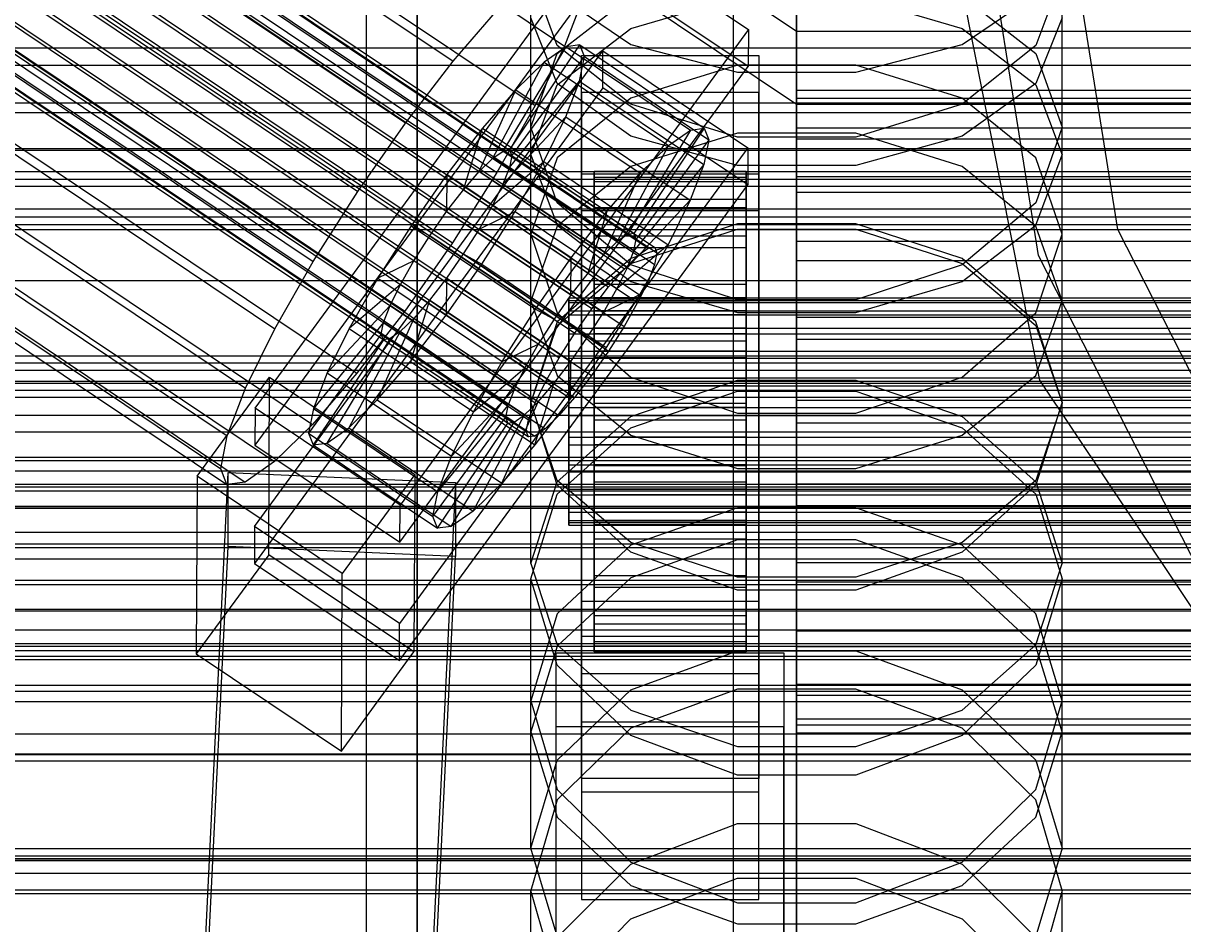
# Model space of a CAD drawing. Header units: millimetres. Extents: x -191664 to 191490, y -197311 to 10263.
# Drawn here: x -191.1 to -99.5, y -30038.8 to -29967.7 of the extents above; entities that cross this region are included whole.
import ezdxf

# ---------------------------------------------------------------- set-up
doc = ezdxf.new("R2010")
doc.units = ezdxf.units.MM
for name, color, linetype, lineweight in [('COTAS_USUARIO', 1, 'Continuous', 0), ('frontal_briquetadora', 7, 'Continuous', 0), ('frontal_C01', 7, 'Continuous', 0), ('frontal_C02', 7, 'Continuous', 0), ('frontal_C03', 7, 'Continuous', 0), ('frontal_mezcladora', 7, 'Continuous', 0), ('frontal_secador', 7, 'Continuous', 0)]:
    doc.layers.add(name, color=color, linetype=linetype, lineweight=lineweight)
doc.dimstyles.new('PLANTA_100', dxfattribs={"dimtxt": 250, "dimasz": 150, "dimexe": 150, "dimexo": 80, "dimgap": 100, "dimtad": 1, "dimtih": 1, "dimtoh": 1, "dimdec": 1, "dimdsep": 46, "dimcen": 0.09, "dimclrd": 1, "dimclre": 1, "dimclrt": 1, "dimadec": 0, "dimazin": 0, "dimtfac": 1, "dimtdec": 4, "dimtofl": 0, "dimtmove": 0, "dimatfit": 3, "dimfxl": 1, "dimtolj": 1, "dimtzin": 0, "dimarcsym": 0})

# ---------------------------------------------------------------- blocks, each defined once
blk = doc.blocks.new('*D106')
at = {"layer": 'COTAS_USUARIO', "color": 1, "lineweight": -2, "transparency": 16777216}
for p, q in [((-1180, -29182.75), (-1180, -29032.75)), ((-60, -29332.75), (-1330, -29332.75)), ((-60, -29700), (-1330, -29700)), ((-1180, -29850), (-1180, -30000))]:
    blk.add_line(p, q, dxfattribs=at)
at = {"layer": 'COTAS_USUARIO', "color": 1, "transparency": 16777216}
for points in [[(-1205, -29182.75), (-1155, -29182.75), (-1180, -29332.75)], [(-1205, -29850), (-1155, -29850), (-1180, -29700)]]:
    blk.add_solid(points, dxfattribs=at)
at = {"layer": 'Defpoints', "color": 0, "transparency": 16777216}
for p in [(-1180, -29332.75), (20, -29332.75), (20, -29700)]:
    blk.add_point(p, dxfattribs=at)
blk = doc.blocks.new('*D109')
at = {"layer": 'COTAS_USUARIO', "color": 1, "lineweight": -2, "transparency": 16777216}
for p, q in [((-80, -28700), (-1350, -28700)), ((-1200, -31850), (-1200, -28850)), ((-80, -32000), (-1350, -32000))]:
    blk.add_line(p, q, dxfattribs=at)
at = {"layer": 'COTAS_USUARIO', "color": 1, "transparency": 16777216}
for points in [[(-1225, -28850), (-1175, -28850), (-1200, -28700)], [(-1225, -31850), (-1175, -31850), (-1200, -32000)]]:
    blk.add_solid(points, dxfattribs=at)
at = {"layer": 'Defpoints', "color": 0, "transparency": 16777216}
for p in [(-1200, -28700), (0, -28700), (0, -32000)]:
    blk.add_point(p, dxfattribs=at)
blk = doc.blocks.new('*D111')
at = {"layer": 'COTAS_USUARIO', "color": 1, "lineweight": -2, "transparency": 16777216}
for p, q in [((-80, -27700), (-1350, -27700)), ((-1200, -31850), (-1200, -27850)), ((-80, -32000), (-1350, -32000))]:
    blk.add_line(p, q, dxfattribs=at)
at = {"layer": 'COTAS_USUARIO', "color": 1, "transparency": 16777216}
for points in [[(-1225, -27850), (-1175, -27850), (-1200, -27700)], [(-1225, -31850), (-1175, -31850), (-1200, -32000)]]:
    blk.add_solid(points, dxfattribs=at)
at = {"layer": 'Defpoints', "color": 0, "transparency": 16777216}
for p in [(-1200, -27700), (0, -27700), (0, -32000)]:
    blk.add_point(p, dxfattribs=at)
blk = doc.blocks.new('*D121')
at = {"layer": 'COTAS_USUARIO', "color": 1, "lineweight": -2, "transparency": 16777216}
for p, q in [((-80, -29000), (-1350, -29000)), ((-1200, -31850), (-1200, -29150)), ((-80, -32000), (-1350, -32000))]:
    blk.add_line(p, q, dxfattribs=at)
at = {"layer": 'COTAS_USUARIO', "color": 1, "transparency": 16777216}
for points in [[(-1225, -29150), (-1175, -29150), (-1200, -29000)], [(-1225, -31850), (-1175, -31850), (-1200, -32000)]]:
    blk.add_solid(points, dxfattribs=at)
at = {"layer": 'Defpoints', "color": 0, "transparency": 16777216}
for p in [(-1200, -29000), (0, -29000), (0, -32000)]:
    blk.add_point(p, dxfattribs=at)

msp = doc.modelspace()

# ---------------------------------------------------------------- linework, layer by layer
at = {"layer": 'frontal_briquetadora', "color": 8, "true_color": 0x6f7d84}
for p, q in [((-164, -30100), (-164, -29920)), ((-160, -30100), (-160, -29920))]:
    msp.add_line(p, q, dxfattribs=at)
at = {"layer": 'frontal_briquetadora', "color": 9, "true_color": 0xb9c3c2}
for p, q in [((-148.92, -29969.438), (-151, -29963.807)), ((-151, -29978.088), (-151, -29963.807)), ((-109, -29963.807), (-111.08, -29969.438)), ((-109, -29978.088), (-109, -29963.807)), ((-160, -29964.438), (-160, -29976.973)), ((-160, -29977.377), (-160, -29964.818)), ((-160, -29977.782), (-160, -29965.199)), ((-148.92, -29965.4), (-143.093, -29969.359)), ((-148.92, -29970.084), (-143.094, -29965.539)), ((-143.093, -29968.093), (-134.673, -29965.624)), ((-125.327, -29965.624), (-116.907, -29968.093)), ((-116.907, -29969.359), (-111.08, -29965.4)), ((-116.906, -29965.539), (-111.08, -29970.084)), ((-148.92, -29972.452), (-151, -29967.266)), ((-109, -29967.266), (-111.08, -29972.452)), ((-148.92, -29972.541), (-143.093, -29968.093)), ((-116.907, -29968.093), (-111.08, -29972.541)), ((-143.094, -29974.075), (-148.92, -29969.438)), ((-143.093, -29969.359), (-134.673, -29971.557)), ((-125.327, -29971.557), (-116.907, -29969.359)), ((-111.08, -29969.438), (-116.906, -29974.075)), ((-151, -29975.899), (-148.92, -29970.084)), ((-111.08, -29970.084), (-109, -29975.899)), ((-134.674, -29971.009), (-143.094, -29973.591)), ((-125.326, -29971.009), (-134.674, -29971.009)), ((-134.673, -29971.557), (-125.327, -29971.557)), ((-116.906, -29973.591), (-125.326, -29971.009)), ((-151, -29978.088), (-148.92, -29972.541)), ((-143.093, -29976.61), (-148.92, -29972.452)), ((-111.08, -29972.452), (-116.907, -29976.61)), ((-111.08, -29972.541), (-109, -29978.088)), ((-143.094, -29973.591), (-148.92, -29978.321)), ((-134.674, -29976.695), (-143.094, -29974.075)), ((-116.906, -29974.075), (-125.326, -29976.695)), ((-111.08, -29978.321), (-116.906, -29973.591)), ((-148.92, -29981.875), (-151, -29975.899)), ((-151, -29989.624), (-151, -29975.899)), ((-109, -29975.899), (-111.08, -29981.875)), ((-109, -29989.624), (-109, -29975.899)), ((-160, -29976.973), (-160, -29990.272)), ((-134.673, -29976.379), (-143.093, -29979.002)), ((-134.673, -29978.918), (-143.093, -29976.61)), ((-125.326, -29976.695), (-134.674, -29976.695)), ((-125.327, -29976.379), (-134.673, -29976.379)), ((-116.907, -29979.002), (-125.327, -29976.379)), ((-116.907, -29976.61), (-125.327, -29978.918)), ((-160, -29990.7), (-160, -29977.377)), ((-160, -29991.128), (-160, -29977.782)), ((-151, -29978.088), (-148.92, -29983.634)), ((-148.92, -29978.321), (-151, -29984.362)), ((-125.327, -29978.918), (-134.673, -29978.918)), ((-111.08, -29983.634), (-109, -29978.088)), ((-109, -29984.362), (-111.08, -29978.321)), ((-143.093, -29979.002), (-148.92, -29983.729)), ((-111.08, -29983.729), (-116.907, -29979.002)), ((-143.094, -29986.783), (-148.92, -29981.875)), ((-111.08, -29981.875), (-116.906, -29986.783)), ((-134.674, -29983.539), (-143.094, -29986.271)), ((-125.326, -29983.539), (-134.674, -29983.539)), ((-116.906, -29986.271), (-125.326, -29983.539)), ((-148.92, -29983.729), (-151, -29989.624)), ((-151, -29997.699), (-151, -29984.362)), ((-151, -29984.362), (-148.92, -29990.56)), ((-148.92, -29983.634), (-143.093, -29988.082)), ((-143.093, -29986.673), (-134.673, -29983.95)), ((-134.673, -29983.95), (-125.327, -29983.95)), ((-125.327, -29983.95), (-116.907, -29986.673)), ((-116.907, -29988.082), (-111.08, -29983.634)), ((-109, -29989.624), (-111.08, -29983.729)), ((-111.08, -29990.56), (-109, -29984.362)), ((-109, -29997.699), (-109, -29984.362)), ((-143.094, -29986.271), (-148.92, -29991.269)), ((-111.08, -29991.269), (-116.906, -29986.271)), ((-148.92, -29991.58), (-143.093, -29986.673)), ((-134.674, -29989.552), (-143.094, -29986.783)), ((-116.906, -29986.783), (-125.326, -29989.552)), ((-116.907, -29986.673), (-111.08, -29991.58)), ((-143.093, -29988.082), (-134.673, -29990.551)), ((-125.327, -29990.551), (-116.907, -29988.082)), ((-151, -29989.624), (-148.92, -29995.519)), ((-125.326, -29989.552), (-134.674, -29989.552)), ((-111.08, -29995.519), (-109, -29989.624)), ((-160, -29990.272), (-160, -30004.303)), ((-160, -30004.753), (-160, -29990.7)), ((-148.92, -29990.56), (-143.094, -29995.642)), ((-134.673, -29990.551), (-125.327, -29990.551)), ((-116.906, -29995.642), (-111.08, -29990.56)), ((-160, -30005.203), (-160, -29991.128)), ((-148.92, -29991.269), (-151, -29997.637)), ((-151, -29997.699), (-148.92, -29991.58)), ((-109, -29997.637), (-111.08, -29991.269)), ((-111.08, -29991.58), (-109, -29997.699)), ((-148.92, -29995.519), (-143.093, -30000.246)), ((-143.094, -29995.642), (-134.674, -29998.507)), ((-143.093, -29998.756), (-134.673, -29995.888)), ((-134.673, -29995.888), (-125.327, -29995.888)), ((-125.327, -29995.888), (-116.907, -29998.756)), ((-125.326, -29998.507), (-116.906, -29995.642)), ((-116.907, -30000.246), (-111.08, -29995.519)), ((-143.094, -29999.647), (-134.674, -29996.77)), ((-134.674, -29996.77), (-125.326, -29996.77)), ((-125.326, -29996.77), (-116.906, -29999.647)), ((-148.92, -30004.156), (-151, -29997.637)), ((-151, -30010.365), (-151, -29997.637)), ((-148.92, -30003.818), (-151, -29997.699)), ((-109, -29997.637), (-111.08, -30004.156)), ((-109, -29997.699), (-111.08, -30003.818)), ((-109, -30010.365), (-109, -29997.637)), ((-148.92, -30003.922), (-143.093, -29998.756)), ((-134.674, -29998.507), (-125.326, -29998.507)), ((-116.907, -29998.756), (-111.08, -30003.922)), ((-148.92, -30004.9), (-143.094, -29999.647)), ((-116.906, -29999.647), (-111.08, -30004.9)), ((-143.093, -30000.246), (-134.673, -30002.87)), ((-125.327, -30002.87), (-116.907, -30000.246)), ((-134.673, -30002.87), (-125.327, -30002.87)), ((-160, -30004.303), (-160, -30019.028)), ((-151, -30010.365), (-148.92, -30003.922)), ((-143.093, -30008.725), (-148.92, -30003.818)), ((-143.094, -30009.49), (-148.92, -30004.156)), ((-111.08, -30003.818), (-116.907, -30008.725)), ((-111.08, -30004.156), (-116.906, -30009.49)), ((-111.08, -30003.922), (-109, -30010.365)), ((-160, -30019.499), (-160, -30004.753)), ((-160, -30019.971), (-160, -30005.203)), ((-151, -30011.581), (-148.92, -30004.9)), ((-111.08, -30004.9), (-109, -30011.581)), ((-134.674, -30005.966), (-143.094, -30008.934)), ((-125.326, -30005.966), (-134.674, -30005.966)), ((-116.906, -30008.934), (-125.326, -30005.966)), ((-143.094, -30008.934), (-148.92, -30014.352)), ((-134.673, -30008.499), (-143.093, -30011.504)), ((-134.673, -30011.448), (-143.093, -30008.725)), ((-125.327, -30008.499), (-134.673, -30008.499)), ((-116.907, -30011.504), (-125.327, -30008.499)), ((-116.907, -30008.725), (-125.327, -30011.448)), ((-111.08, -30014.351), (-116.906, -30008.934)), ((-160, -30011.808), (-160, -30009.232)), ((-160, -30009.232), (-160, -30013.498)), ((-134.674, -30012.492), (-143.094, -30009.49)), ((-116.906, -30009.49), (-125.326, -30012.492)), ((-151, -30010.365), (-148.92, -30016.808)), ((-111.08, -30016.808), (-109, -30010.365)), ((-160, -30020.835), (-160, -30011.808)), ((-148.92, -30018.404), (-151, -30011.581)), ((-151, -30023.669), (-151, -30011.581)), ((-143.093, -30011.504), (-148.92, -30016.918)), ((-125.327, -30011.448), (-134.673, -30011.448)), ((-111.08, -30016.918), (-116.907, -30011.504)), ((-109, -30011.581), (-111.08, -30018.404)), ((-109, -30023.669), (-109, -30011.581)), ((-125.326, -30012.492), (-134.674, -30012.492)), ((-160, -30013.498), (-160, -30023.957)), ((-148.92, -30014.352), (-151, -30021.231)), ((-109, -30021.231), (-111.08, -30014.351)), ((-160, -30018.435), (-160, -30015.009)), ((-148.92, -30016.918), (-151, -30023.669)), ((-148.92, -30016.808), (-143.093, -30021.975)), ((-143.093, -30020.357), (-134.673, -30017.265)), ((-134.673, -30017.265), (-125.327, -30017.265)), ((-125.327, -30017.265), (-116.907, -30020.357)), ((-116.907, -30021.975), (-111.08, -30016.808)), ((-109, -30023.669), (-111.08, -30016.918)), ((-160, -30028.189), (-160, -30018.435)), ((-160, -30019.028), (-160, -30034.411)), ((-143.094, -30023.977), (-148.92, -30018.404)), ((-111.08, -30018.404), (-116.906, -30023.977)), ((-160, -30034.901), (-160, -30019.499)), ((-160, -30035.393), (-160, -30019.971)), ((-160, -30034.938), (-160, -30020.835)), ((-148.92, -30025.929), (-143.093, -30020.357)), ((-134.674, -30020.296), (-143.094, -30023.397)), ((-125.326, -30020.296), (-134.674, -30020.296)), ((-116.906, -30023.397), (-125.326, -30020.296)), ((-116.907, -30020.357), (-111.08, -30025.929)), ((-160, -30023.989), (-160, -30021.413)), ((-160, -30021.413), (-160, -30025.679)), ((-151, -30032.877), (-151, -30021.231)), ((-151, -30021.231), (-148.92, -30028.248)), ((-143.093, -30021.975), (-134.673, -30024.842)), ((-125.327, -30024.842), (-116.907, -30021.975)), ((-111.08, -30028.248), (-109, -30021.231)), ((-109, -30032.877), (-109, -30021.231)), ((-151, -30023.669), (-148.92, -30030.42)), ((-143.094, -30023.397), (-148.92, -30029.048)), ((-111.08, -30029.048), (-116.906, -30023.397)), ((-111.08, -30030.42), (-109, -30023.669)), ((-160, -30023.957), (-160, -30039.018)), ((-160, -30033.016), (-160, -30023.989)), ((-134.674, -30027.11), (-143.094, -30023.977)), ((-116.906, -30023.977), (-125.326, -30027.11)), ((-160, -30025.679), (-160, -30036.139)), ((-134.673, -30024.842), (-125.327, -30024.842)), ((-151, -30032.877), (-148.92, -30025.929)), ((-111.08, -30025.929), (-109, -30032.877)), ((-125.326, -30027.11), (-134.674, -30027.11)), ((-160, -30042.788), (-160, -30028.189)), ((-148.92, -30028.248), (-143.094, -30033.973)), ((-116.906, -30033.973), (-111.08, -30028.248)), ((-148.92, -30029.048), (-151, -30036.213)), ((-109, -30036.213), (-111.08, -30029.048)), ((-148.92, -30030.42), (-143.093, -30035.834)), ((-143.093, -30034.145), (-134.673, -30030.928)), ((-134.673, -30030.928), (-125.327, -30030.928)), ((-125.327, -30030.928), (-116.907, -30034.145)), ((-116.907, -30035.834), (-111.08, -30030.42)), ((-160, -30047.119), (-160, -30033.016)), ((-148.92, -30039.824), (-151, -30032.877)), ((-109, -30032.877), (-111.08, -30039.824)), ((-143.094, -30033.973), (-134.674, -30037.189)), ((-125.326, -30037.189), (-116.906, -30033.973)), ((-160, -30034.411), (-160, -30050.411)), ((-148.92, -30039.942), (-143.093, -30034.145)), ((-116.907, -30034.145), (-111.08, -30039.942)), ((-160, -30050.92), (-160, -30034.901)), ((-160, -30051.97), (-160, -30034.938)), ((-160, -30051.43), (-160, -30035.393)), ((-143.094, -30038.466), (-134.674, -30035.24)), ((-134.674, -30035.24), (-125.326, -30035.24)), ((-125.326, -30035.24), (-116.906, -30038.466)), ((-160, -30036.139), (-160, -30051.199)), ((-148.92, -30043.507), (-151, -30036.213)), ((-151, -30047.171), (-151, -30036.213)), ((-143.093, -30035.834), (-134.673, -30038.839)), ((-125.327, -30038.839), (-116.907, -30035.834)), ((-109, -30036.213), (-111.08, -30043.507)), ((-109, -30047.171), (-109, -30036.213)), ((-134.674, -30037.189), (-125.326, -30037.189)), ((-148.92, -30044.338), (-143.094, -30038.466)), ((-116.906, -30038.466), (-111.08, -30044.338)), ((-134.673, -30038.839), (-125.327, -30038.839))]:
    msp.add_line(p, q, dxfattribs=at)
at = {"layer": 'frontal_C01', "color": 139, "true_color": 0x345e4e}
for p, q in [((-130, -30116.064), (-130, -29803.877)), ((-130, -29809.565), (-130, -30121.752))]:
    msp.add_line(p, q, dxfattribs=at)
at = {"layer": 'frontal_C01', "color": 139, "true_color": 0x354b57}
for p, q in [((430, -30020.498), (-430, -30020.498)), ((430, -30025.498), (-430, -30025.498))]:
    msp.add_line(p, q, dxfattribs=at)
at = {"layer": 'frontal_C02', "color": 139, "true_color": 0x345e4e}
for p, q in [((-130, -29968.332), (-130, -29683.511)), ((-130, -29689.252), (-130, -29974.073)), ((-130, -29968.332), (-228.298, -29902.474)), ((-228.298, -29908.215), (-130, -29974.073)), ((-130, -30253.153), (-130, -29968.332)), ((0, -29968.332), (-130, -29968.332)), ((-130, -29974.073), (-130, -30258.894)), ((-130, -29974.073), (0, -29974.073))]:
    msp.add_line(p, q, dxfattribs=at)
at = {"layer": 'frontal_C02', "color": 9, "true_color": 0xbac6cb}
for p, q in [((-355.53, -29842.223), (-141.731, -29985.465)), ((-355.017, -29842.153), (-141.218, -29985.395)), ((-356.348, -29842.799), (-142.549, -29986.04)), ((-354.844, -29842.594), (-141.045, -29985.835)), ((-357.415, -29843.84), (-143.617, -29987.082)), ((-355.022, -29843.515), (-141.224, -29986.756)), ((-355.541, -29844.854), (-141.742, -29988.095)), ((-358.659, -29845.278), (-144.861, -29988.519)), ((-356.363, -29846.518), (-142.565, -29989.76)), ((-146.196, -29990.254), (-359.995, -29847.012)), ((-357.434, -29848.396), (-143.635, -29991.638)), ((-361.332, -29848.926), (-147.533, -29992.168)), ((-358.68, -29850.359), (-144.881, -29993.6)), ((-362.578, -29850.889), (-148.779, -29994.13)), ((-360.017, -29852.273), (-146.218, -29995.514)), ((-363.648, -29852.767), (-149.85, -29996.008)), ((-361.352, -29854.008), (-147.554, -29997.249)), ((-364.471, -29854.432), (-150.672, -29997.673)), ((-364.989, -29855.77), (-151.191, -29999.012)), ((-362.596, -29855.445), (-148.798, -29998.686)), ((-365.168, -29856.691), (-151.369, -29999.933)), ((-364.482, -29857.062), (-150.683, -30000.304)), ((-363.664, -29856.487), (-149.865, -29999.728)), ((-364.995, -29857.132), (-151.196, -30000.373)), ((-143.617, -29987.082), (-142.549, -29986.04)), ((-142.549, -29986.04), (-141.731, -29985.465)), ((-141.731, -29985.465), (-141.218, -29985.395)), ((-141.045, -29985.835), (-141.224, -29986.756)), ((-141.218, -29985.395), (-141.045, -29985.835)), ((-144.861, -29988.519), (-143.617, -29987.082)), ((-141.224, -29986.756), (-141.742, -29988.095)), ((-141.742, -29988.095), (-142.565, -29989.76)), ((-146.196, -29990.254), (-144.861, -29988.519)), ((-148, -29989.757), (-148, -29989.37)), ((-148, -29989.37), (-148, -29989.595)), ((-148, -29989.37), (148, -29989.37)), ((-148, -29989.595), (-148, -29990.418)), ((-148, -29989.595), (148, -29989.595)), ((-148, -29990.731), (-148, -29989.757)), ((-148, -29989.757), (148, -29989.757)), ((-142.565, -29989.76), (-143.635, -29991.638)), ((-148, -29990.418), (-148, -29991.783)), ((-148, -29990.418), (148, -29990.418)), ((-148, -29992.226), (-148, -29990.731)), ((-148, -29990.731), (148, -29990.731)), ((-147.533, -29992.168), (-146.196, -29990.254)), ((-148, -29991.783), (-148, -29993.596)), ((-148, -29991.783), (148, -29991.783)), ((-143.635, -29991.638), (-144.881, -29993.6)), ((-148.779, -29994.13), (-147.533, -29992.168)), ((-148, -29994.138), (-148, -29992.226)), ((-148, -29992.226), (148, -29992.226)), ((-148, -29993.596), (-148, -29995.734)), ((-148, -29993.596), (148, -29993.596)), ((-144.881, -29993.6), (-146.218, -29995.514)), ((-149.85, -29996.008), (-148.779, -29994.13)), ((-148, -29996.339), (-148, -29994.138)), ((-148, -29994.138), (148, -29994.138)), ((-150.672, -29997.673), (-149.85, -29996.008)), ((-148, -29995.734), (-148, -29998.051)), ((148, -29995.734), (-148, -29995.734)), ((-148, -29998.677), (-148, -29996.339)), ((-148, -29996.339), (148, -29996.339)), ((-146.218, -29995.514), (-147.554, -29997.249)), ((-147.554, -29997.249), (-148.798, -29998.686)), ((-151.191, -29999.012), (-150.672, -29997.673)), ((-148, -29998.051), (-148, -30000.39)), ((-148, -29998.051), (148, -29998.051)), ((-151.369, -29999.933), (-151.191, -29999.012)), ((-148.798, -29998.686), (-149.865, -29999.728)), ((-148, -30000.995), (-148, -29998.677)), ((-148, -29998.677), (148, -29998.677)), ((-151.196, -30000.373), (-151.369, -29999.933)), ((-149.865, -29999.728), (-150.683, -30000.304)), ((-150.683, -30000.304), (-151.196, -30000.373)), ((-148, -30000.39), (-148, -30002.59)), ((-148, -30000.39), (148, -30000.39)), ((-148, -30003.133), (-148, -30000.995)), ((-148, -30000.995), (148, -30000.995)), ((-148, -30002.59), (-148, -30004.503)), ((-148, -30002.59), (148, -30002.59)), ((-148, -30004.946), (-148, -30003.133)), ((-148, -30003.133), (148, -30003.133)), ((-148, -30004.503), (-148, -30005.997)), ((-148, -30004.503), (148, -30004.503)), ((-148, -30006.31), (-148, -30004.946)), ((-148, -30004.946), (148, -30004.946)), ((-148, -30005.997), (-148, -30006.971)), ((-148, -30005.997), (148, -30005.997)), ((-148, -30007.133), (-148, -30006.31)), ((-148, -30006.31), (148, -30006.31)), ((-148, -30006.971), (-148, -30007.359)), ((-148, -30006.971), (148, -30006.971)), ((-148, -30007.359), (-148, -30007.133)), ((-148, -30007.133), (148, -30007.133)), ((-148, -30007.359), (148, -30007.359))]:
    msp.add_line(p, q, dxfattribs=at)
at = {"layer": 'frontal_C02', "color": 252, "true_color": 0x83939a}
for p, q in [((-332.659, -29846.005), (-148.35, -29969.489)), ((-341.461, -29847.202), (-157.152, -29970.686)), ((-334.981, -29850.704), (-150.672, -29974.188)), ((-160.922, -29975.582), (-345.231, -29852.098)), ((-338.003, -29856.004), (-153.694, -29979.488)), ((-349.002, -29857.499), (-164.693, -29980.983)), ((-341.52, -29861.543), (-157.211, -29985.027)), ((-352.519, -29863.039), (-168.21, -29986.523)), ((-345.291, -29866.945), (-160.982, -29990.429)), ((-355.541, -29868.339), (-171.232, -29991.823)), ((-349.061, -29871.841), (-164.752, -29995.325)), ((-357.863, -29873.037), (-173.554, -29996.521)), ((-352.572, -29875.897), (-168.263, -29999.381)), ((-359.326, -29876.815), (-175.016, -30000.299)), ((-355.584, -29878.837), (-171.275, -30002.321)), ((-359.83, -29879.414), (-175.521, -30002.898)), ((-359.341, -29880.658), (-175.032, -30004.142)), ((-357.893, -29880.461), (-173.584, -30003.945)), ((-146.887, -29965.712), (-148.35, -29969.489)), ((-157.152, -29970.686), (-153.641, -29966.63)), ((-148.35, -29969.489), (-150.672, -29974.188)), ((-160.922, -29975.582), (-157.152, -29970.686)), ((-130, -29974.073), (-130, -29972.98)), ((-130, -29972.98), (-130, -29973.616)), ((-130, -29972.98), (130, -29972.98)), ((-150.672, -29974.188), (-153.694, -29979.488)), ((-130, -29973.616), (-130, -29975.939)), ((-130, -29973.616), (130, -29973.616)), ((-130, -29976.822), (-130, -29974.073)), ((-130, -29974.073), (130, -29974.073)), ((-164.693, -29980.983), (-160.922, -29975.582)), ((-130, -29975.939), (-130, -29979.79)), ((-130, -29975.939), (130, -29975.939)), ((-130, -29981.04), (-130, -29976.822)), ((-130, -29976.822), (130, -29976.822)), ((-153.694, -29979.488), (-157.211, -29985.027)), ((-130, -29979.79), (-130, -29984.907)), ((-130, -29979.79), (130, -29979.79)), ((-168.21, -29986.523), (-164.693, -29980.983)), ((-130, -29986.437), (-130, -29981.04)), ((-130, -29981.04), (130, -29981.04)), ((-157.211, -29985.027), (-160.982, -29990.429)), ((-130, -29984.907), (-130, -29990.941)), ((-130, -29984.907), (130, -29984.907)), ((-171.232, -29991.823), (-168.21, -29986.523)), ((-130, -29992.648), (-130, -29986.437)), ((-130, -29986.437), (130, -29986.437)), ((-160.982, -29990.429), (-164.752, -29995.325)), ((-130, -29990.941), (-130, -29997.481)), ((130, -29990.941), (-130, -29990.941)), ((-173.554, -29996.521), (-171.232, -29991.823)), ((-130, -29999.248), (-130, -29992.648)), ((-130, -29992.648), (130, -29992.648)), ((-164.752, -29995.325), (-168.263, -29999.381)), ((-175.016, -30000.299), (-173.554, -29996.521)), ((-130, -29997.481), (-130, -30004.081)), ((-130, -29997.481), (130, -29997.481)), ((-168.263, -29999.381), (-171.275, -30002.321)), ((-130, -30005.788), (-130, -29999.248)), ((-130, -29999.248), (130, -29999.248)), ((-175.521, -30002.898), (-175.016, -30000.299)), ((-171.275, -30002.321), (-173.584, -30003.945)), ((-175.032, -30004.142), (-175.521, -30002.898)), ((-173.584, -30003.945), (-175.032, -30004.142)), ((-130, -30004.081), (-130, -30010.291)), ((-130, -30004.081), (130, -30004.081)), ((-130, -30011.822), (-130, -30005.788)), ((-130, -30005.788), (130, -30005.788)), ((-130, -30010.291), (-130, -30015.689)), ((-130, -30010.291), (130, -30010.291)), ((-130, -30016.939), (-130, -30011.822)), ((-130, -30011.822), (130, -30011.822)), ((-130, -30015.689), (-130, -30019.906)), ((-130, -30015.689), (130, -30015.689)), ((-130, -30020.79), (-130, -30016.939)), ((-130, -30016.939), (130, -30016.939)), ((-130, -30019.906), (-130, -30022.655)), ((-130, -30019.906), (130, -30019.906)), ((-130, -30023.113), (-130, -30020.79)), ((-130, -30020.79), (130, -30020.79)), ((-130, -30022.655), (-130, -30023.749)), ((-130, -30022.655), (130, -30022.655)), ((-130, -30023.749), (-130, -30023.113)), ((-130, -30023.113), (130, -30023.113)), ((-130, -30023.749), (130, -30023.749))]:
    msp.add_line(p, q, dxfattribs=at)
at = {"layer": 'frontal_C02', "color": 139, "true_color": 0x354b57}
for p, q in [((-172.809, -29998.094), (-145.277, -29960.501)), ((-145.277, -29960.501), (-133.809, -29968.184)), ((-145.289, -29963.424), (-172.821, -30001.017)), ((-133.821, -29971.107), (-145.289, -29963.424)), ((-133.809, -29968.184), (-161.341, -30005.777)), ((-133.809, -29968.184), (-133.821, -29971.107)), ((-172.847, -30007.446), (-145.315, -29969.853)), ((-147, -29973.154), (-147, -29970.231)), ((-147, -29970.231), (-133, -29970.231)), ((-147, -30016.135), (-147, -29970.231)), ((-145.327, -29972.776), (-145.315, -29969.853)), ((-145.315, -29969.853), (-133.847, -29977.537)), ((-133, -29970.231), (-133, -29973.154)), ((-133, -29970.231), (-133, -30016.135)), ((-161.353, -30008.7), (-133.821, -29971.107)), ((-145.327, -29972.776), (-172.859, -30010.369)), ((-133, -29973.154), (-147, -29973.154)), ((-147, -29973.154), (-147, -30019.058)), ((-133.859, -29980.46), (-145.327, -29972.776)), ((-133, -30019.058), (-133, -29973.154)), ((-133.847, -29977.537), (-161.379, -30015.13)), ((-133.847, -29977.537), (-133.859, -29980.46)), ((-147, -29982.506), (-147, -29979.584)), ((-147, -29979.584), (-133, -29979.584)), ((-147, -30025.488), (-147, -29979.584)), ((-133, -29979.584), (-133, -29982.506)), ((-133, -29979.584), (-133, -30025.488)), ((-161.391, -30018.052), (-133.859, -29980.46)), ((-133, -29982.506), (-147, -29982.506)), ((-147, -29982.506), (-147, -30028.41)), ((-133, -30028.41), (-133, -29982.506)), ((-177.394, -30003.483), (-171.658, -29995.651)), ((-171.715, -30009.679), (-171.658, -29995.651)), ((-171.658, -29995.651), (-160.19, -30003.334)), ((-172.809, -29998.094), (-172.821, -30001.017)), ((-161.341, -30005.777), (-172.809, -29998.094)), ((-172.821, -30001.017), (-161.353, -30008.7)), ((-177.811, -30062.563), (-174.943, -30003.186)), ((-177.394, -30003.483), (-177.451, -30017.511)), ((-165.926, -30011.166), (-177.394, -30003.483)), ((-174.943, -30009.033), (-174.943, -30003.186)), ((-174.943, -30003.186), (-156.962, -30003.981)), ((-160.19, -30003.334), (-165.926, -30011.166)), ((-160.19, -30003.334), (-160.247, -30017.363)), ((430, -30004.136), (-430, -30004.136)), ((-156.962, -30003.981), (-159.83, -30063.358)), ((-156.962, -30003.981), (-156.962, -30009.827)), ((-161.353, -30008.7), (-161.341, -30005.777)), ((-172.847, -30007.446), (-172.859, -30010.369)), ((-161.379, -30015.13), (-172.847, -30007.446)), ((430, -30009.136), (-430, -30009.136)), ((-177.811, -30068.41), (-174.943, -30009.033)), ((-156.962, -30009.827), (-174.943, -30009.033)), ((-171.715, -30009.679), (-177.451, -30017.511)), ((-160.247, -30017.363), (-171.715, -30009.679)), ((-159.83, -30069.204), (-156.962, -30009.827)), ((-172.859, -30010.369), (-161.391, -30018.052)), ((-165.983, -30025.195), (-165.926, -30011.166)), ((-147, -30027.374), (-147, -30013.346)), ((-147, -30013.346), (-133, -30013.346)), ((-147, -30022.909), (-147, -30013.346)), ((-133, -30013.346), (-133, -30027.374)), ((-133, -30013.346), (-133, -30022.909)), ((-161.391, -30018.052), (-161.379, -30015.13)), ((-133, -30016.135), (-147, -30016.135)), ((-147, -30016.135), (-147, -30019.058)), ((-133, -30019.058), (-133, -30016.135)), ((-165.983, -30025.195), (-160.247, -30017.363)), ((-149, -30023.283), (-149, -30017.437)), ((-149, -30017.437), (-131, -30017.437)), ((-149, -30062.959), (-149, -30017.437)), ((-131, -30017.437), (-131, -30023.283)), ((-131, -30017.437), (-131, -30062.959)), ((-177.451, -30017.511), (-165.983, -30025.195)), ((-147, -30019.058), (-133, -30019.058)), ((-133, -30022.909), (-147, -30022.909)), ((-147, -30022.909), (-147, -30036.938)), ((-133, -30036.938), (-133, -30022.909)), ((-131, -30023.283), (-149, -30023.283)), ((-149, -30068.804), (-149, -30023.283)), ((-131, -30068.804), (-131, -30023.283)), ((-133, -30025.488), (-147, -30025.488)), ((-147, -30025.488), (-147, -30028.41)), ((-133, -30028.41), (-133, -30025.488)), ((-133, -30027.374), (-147, -30027.374)), ((-147, -30027.374), (-147, -30036.938)), ((-133, -30036.938), (-133, -30027.374)), ((-147, -30028.41), (-133, -30028.41)), ((-147, -30036.938), (-133, -30036.938))]:
    msp.add_line(p, q, dxfattribs=at)
at = {"layer": 'frontal_C02', "color": 155, "true_color": 0x617580}
for p, q in [((-153.199, -29977.781), (-148.226, -29969.537)), ((-152.686, -29977.711), (-147.143, -29969.39)), ((-148.226, -29969.537), (-149.953, -29970.752)), ((-147.143, -29969.39), (-148.226, -29969.537)), ((-148.226, -29969.537), (-138.396, -29976.123)), ((-147.143, -29969.39), (-137.313, -29975.976)), ((-146.777, -29970.32), (-147.143, -29969.39)), ((-152.513, -29978.152), (-146.777, -29970.32)), ((-147.155, -29972.264), (-146.777, -29970.32)), ((-146.777, -29970.32), (-136.948, -29976.906)), ((-154.017, -29978.356), (-149.953, -29970.752)), ((-149.953, -29970.752), (-152.207, -29972.951)), ((-149.953, -29970.752), (-140.123, -29977.338)), ((-152.692, -29979.073), (-147.155, -29972.264)), ((-148.249, -29975.09), (-147.155, -29972.264)), ((-147.155, -29972.264), (-137.325, -29978.85)), ((-155.085, -29979.398), (-152.207, -29972.951)), ((-152.207, -29972.951), (-154.833, -29975.985)), ((-152.207, -29972.951), (-142.377, -29979.537)), ((-153.21, -29980.411), (-148.249, -29975.09)), ((-149.985, -29978.605), (-148.249, -29975.09)), ((-148.249, -29975.09), (-138.419, -29981.676)), ((-154.833, -29975.985), (-157.653, -29979.648)), ((-156.329, -29980.836), (-154.833, -29975.985)), ((-154.833, -29975.985), (-145.003, -29982.571)), ((-138.396, -29976.123), (-143.369, -29984.367)), ((-137.313, -29975.976), (-142.856, -29984.297)), ((-140.123, -29977.338), (-138.396, -29976.123)), ((-138.396, -29976.123), (-137.313, -29975.976)), ((-137.313, -29975.976), (-136.948, -29976.906)), ((-136.948, -29976.906), (-142.683, -29984.738)), ((-136.948, -29976.906), (-137.325, -29978.85)), ((-154.017, -29978.356), (-153.199, -29977.781)), ((-153.199, -29977.781), (-152.686, -29977.711)), ((-143.369, -29984.367), (-153.199, -29977.781)), ((-142.856, -29984.297), (-152.686, -29977.711)), ((-152.686, -29977.711), (-152.513, -29978.152)), ((-140.123, -29977.338), (-144.188, -29984.942)), ((-142.377, -29979.537), (-140.123, -29977.338)), ((-155.085, -29979.398), (-154.017, -29978.356)), ((-154.033, -29982.076), (-149.985, -29978.605)), ((-144.188, -29984.942), (-154.017, -29978.356)), ((-152.513, -29978.152), (-152.692, -29979.073)), ((-142.683, -29984.738), (-152.513, -29978.152)), ((-152.246, -29982.569), (-149.985, -29978.605)), ((-149.985, -29978.605), (-140.156, -29985.191)), ((-137.325, -29978.85), (-142.862, -29985.659)), ((-137.325, -29978.85), (-138.419, -29981.676)), ((-157.653, -29979.648), (-160.474, -29983.688)), ((-157.653, -29979.648), (-157.665, -29982.57)), ((-147.823, -29986.233), (-157.653, -29979.648)), ((-156.329, -29980.836), (-155.085, -29979.398)), ((-145.255, -29985.984), (-155.085, -29979.398)), ((-152.692, -29979.073), (-153.21, -29980.411)), ((-142.862, -29985.659), (-152.692, -29979.073)), ((-146, -29989.37), (-146, -29979.376)), ((-146, -29979.376), (-146, -29979.852)), ((-146, -29979.376), (-134, -29979.376)), ((-146, -29980.194), (-146, -29979.376)), ((-146, -29989.595), (-146, -29979.852)), ((-146, -29979.852), (-146, -29981.589)), ((-146, -29979.852), (-134, -29979.852)), ((-142.377, -29979.537), (-145.255, -29985.984)), ((-145.003, -29982.571), (-142.377, -29979.537)), ((-134, -29979.852), (-134, -29979.376)), ((-134, -29979.376), (-134, -29989.37)), ((-134, -29979.376), (-134, -29980.194)), ((-134, -29981.589), (-134, -29979.852)), ((-134, -29979.852), (-134, -29989.595)), ((-153.21, -29980.411), (-154.033, -29982.076)), ((-143.38, -29986.997), (-153.21, -29980.411)), ((-146, -29989.757), (-146, -29980.194)), ((-146, -29980.194), (-134, -29980.194)), ((-146, -29982.25), (-146, -29980.194)), ((-134, -29980.194), (-134, -29989.757)), ((-134, -29980.194), (-134, -29982.25)), ((-157.665, -29982.57), (-156.329, -29980.836)), ((-146.499, -29987.421), (-156.329, -29980.836)), ((-146, -29990.418), (-146, -29981.589)), ((-146, -29981.589), (-146, -29984.47)), ((-146, -29981.589), (-134, -29981.589)), ((-138.419, -29981.676), (-143.38, -29986.997)), ((-138.419, -29981.676), (-140.156, -29985.191)), ((-134, -29984.47), (-134, -29981.589)), ((-134, -29981.589), (-134, -29990.418)), ((-159.001, -29984.484), (-157.665, -29982.57)), ((-157.665, -29982.57), (-147.835, -29989.156)), ((-154.033, -29982.076), (-155.103, -29983.954)), ((-155.103, -29983.954), (-152.246, -29982.569)), ((-154.877, -29986.713), (-152.246, -29982.569)), ((-144.203, -29988.662), (-154.033, -29982.076)), ((-152.246, -29982.569), (-142.416, -29989.155)), ((-147.823, -29986.233), (-145.003, -29982.571)), ((-145.003, -29982.571), (-146.499, -29987.421)), ((-146, -29990.731), (-146, -29982.25)), ((-146, -29982.25), (-134, -29982.25)), ((-146, -29985.405), (-146, -29982.25)), ((-134, -29982.25), (-134, -29990.731)), ((-134, -29982.25), (-134, -29985.405)), ((-160.474, -29983.688), (-163.105, -29987.832)), ((-159.001, -29984.484), (-160.474, -29983.688)), ((-160.474, -29983.688), (-150.644, -29990.274)), ((-155.103, -29983.954), (-156.35, -29985.917)), ((-145.274, -29990.54), (-155.103, -29983.954)), ((-146, -29991.783), (-146, -29984.47)), ((-146, -29984.47), (-146, -29988.298)), ((-146, -29984.47), (-134, -29984.47)), ((-143.369, -29984.367), (-144.188, -29984.942)), ((-142.856, -29984.297), (-143.369, -29984.367)), ((-142.683, -29984.738), (-142.856, -29984.297)), ((-134, -29988.298), (-134, -29984.47)), ((-134, -29984.47), (-134, -29991.783)), ((-160.247, -29986.447), (-159.001, -29984.484)), ((-149.171, -29991.07), (-159.001, -29984.484)), ((-144.188, -29984.942), (-145.255, -29985.984)), ((-140.156, -29985.191), (-144.203, -29988.662)), ((-142.862, -29985.659), (-142.683, -29984.738)), ((-140.156, -29985.191), (-142.416, -29989.155)), ((-156.35, -29985.917), (-157.686, -29987.831)), ((-156.35, -29985.917), (-154.877, -29986.713)), ((-146.52, -29992.503), (-156.35, -29985.917)), ((-150.644, -29990.274), (-147.823, -29986.233)), ((-147.835, -29989.156), (-147.823, -29986.233)), ((-145.255, -29985.984), (-146.499, -29987.421)), ((-146, -29992.226), (-146, -29985.405)), ((-146, -29985.405), (-134, -29985.405)), ((-146, -29989.443), (-146, -29985.405)), ((-143.38, -29986.997), (-142.862, -29985.659)), ((-134, -29985.405), (-134, -29992.226)), ((-134, -29985.405), (-134, -29989.443)), ((-160.247, -29986.447), (-163.105, -29987.832)), ((-161.318, -29988.325), (-160.247, -29986.447)), ((-150.417, -29993.033), (-160.247, -29986.447)), ((-157.698, -29990.754), (-154.877, -29986.713)), ((-154.877, -29986.713), (-145.047, -29993.299)), ((-144.203, -29988.662), (-143.38, -29986.997)), ((-163.105, -29987.832), (-165.365, -29991.796)), ((-163.105, -29987.832), (-153.275, -29994.418)), ((-157.686, -29987.831), (-159.022, -29989.566)), ((-157.686, -29987.831), (-157.698, -29990.754)), ((-147.856, -29994.417), (-157.686, -29987.831)), ((-146.499, -29987.421), (-147.835, -29989.156)), ((-161.318, -29988.325), (-165.365, -29991.796)), ((-162.14, -29989.99), (-161.318, -29988.325)), ((-151.488, -29994.911), (-161.318, -29988.325)), ((-146, -29993.596), (-146, -29988.298)), ((-146, -29988.298), (-146, -29992.811)), ((-146, -29988.298), (-134, -29988.298)), ((-145.274, -29990.54), (-144.203, -29988.662)), ((-134, -29992.811), (-134, -29988.298)), ((-134, -29988.298), (-134, -29993.596)), ((-159.022, -29989.566), (-160.518, -29994.416)), ((-159.022, -29989.566), (-160.266, -29991.003)), ((-149.192, -29996.152), (-159.022, -29989.566)), ((-147.835, -29989.156), (-149.171, -29991.07)), ((-146, -29989.595), (-146, -29989.37)), ((-134, -29989.37), (-146, -29989.37)), ((-146, -29989.37), (-146, -29989.757)), ((-146, -29994.138), (-146, -29989.443)), ((-146, -29989.443), (-134, -29989.443)), ((-146, -29994.088), (-146, -29989.443)), ((-146, -29990.418), (-146, -29989.595)), ((-134, -29989.595), (-146, -29989.595)), ((-134, -29989.757), (-146, -29989.757)), ((-146, -29989.757), (-146, -29990.731)), ((-142.416, -29989.155), (-145.274, -29990.54)), ((-142.416, -29989.155), (-145.047, -29993.299)), ((-134, -29989.37), (-134, -29989.595)), ((-134, -29989.757), (-134, -29989.37)), ((-134, -29989.443), (-134, -29994.138)), ((-134, -29989.443), (-134, -29994.088)), ((-134, -29989.595), (-134, -29990.418)), ((-134, -29990.731), (-134, -29989.757)), ((-162.14, -29989.99), (-167.102, -29995.311)), ((-162.659, -29991.328), (-162.14, -29989.99)), ((-152.311, -29996.576), (-162.14, -29989.99)), ((-160.518, -29994.416), (-157.698, -29990.754)), ((-157.698, -29990.754), (-147.868, -29997.339)), ((-153.275, -29994.418), (-150.644, -29990.274)), ((-150.644, -29990.274), (-149.171, -29991.07)), ((-146.52, -29992.503), (-145.274, -29990.54)), ((-146, -29991.783), (-146, -29990.418)), ((-134, -29990.418), (-146, -29990.418)), ((-134, -29990.731), (-146, -29990.731)), ((-146, -29990.731), (-146, -29992.226)), ((-134, -29990.418), (-134, -29991.783)), ((-134, -29992.226), (-134, -29990.731)), ((-162.659, -29991.328), (-168.196, -29998.137)), ((-165.365, -29991.796), (-167.102, -29995.311)), ((-165.365, -29991.796), (-155.535, -29998.382)), ((-160.266, -29991.003), (-163.144, -29997.45)), ((-162.837, -29992.249), (-162.659, -29991.328)), ((-152.829, -29997.914), (-162.659, -29991.328)), ((-160.266, -29991.003), (-161.333, -29992.045)), ((-150.436, -29997.589), (-160.266, -29991.003)), ((-149.171, -29991.07), (-150.417, -29993.033)), ((-146, -29993.596), (-146, -29991.783)), ((-134, -29991.783), (-146, -29991.783)), ((-134, -29991.783), (-134, -29993.596)), ((-162.837, -29992.249), (-168.573, -30000.081)), ((-162.664, -29992.69), (-168.208, -30001.011)), ((-162.151, -29992.62), (-167.125, -30000.864)), ((-161.333, -29992.045), (-165.397, -29999.649)), ((-162.664, -29992.69), (-162.837, -29992.249)), ((-153.008, -29998.835), (-162.837, -29992.249)), ((-162.151, -29992.62), (-162.664, -29992.69)), ((-152.835, -29999.276), (-162.664, -29992.69)), ((-161.333, -29992.045), (-162.151, -29992.62)), ((-152.321, -29999.206), (-162.151, -29992.62)), ((-151.503, -29998.631), (-161.333, -29992.045)), ((-147.856, -29994.417), (-146.52, -29992.503)), ((-145.047, -29993.299), (-146.52, -29992.503)), ((-134, -29992.226), (-146, -29992.226)), ((-146, -29992.226), (-146, -29994.138)), ((-134, -29994.138), (-134, -29992.226)), ((-153.275, -29994.418), (-150.417, -29993.033)), ((-150.417, -29993.033), (-151.488, -29994.911)), ((-145.047, -29993.299), (-147.868, -29997.339)), ((-146, -29992.811), (-146, -29995.734)), ((-134, -29992.811), (-146, -29992.811)), ((-146, -29992.811), (-146, -29997.703)), ((-146, -29995.734), (-146, -29993.596)), ((-134, -29993.596), (-146, -29993.596)), ((-134, -29995.734), (-134, -29992.811)), ((-134, -29997.703), (-134, -29992.811)), ((-134, -29993.596), (-134, -29995.734)), ((-163.144, -29997.45), (-160.518, -29994.416)), ((-160.518, -29994.416), (-150.688, -30001.002)), ((-155.535, -29998.382), (-153.275, -29994.418)), ((-149.192, -29996.152), (-147.856, -29994.417)), ((-147.868, -29997.339), (-147.856, -29994.417)), ((-146, -29996.339), (-146, -29994.088)), ((-146, -29994.088), (-134, -29994.088)), ((-146, -29999.025), (-146, -29994.088)), ((-134, -29994.138), (-146, -29994.138)), ((-146, -29994.138), (-146, -29996.339)), ((-134, -29994.088), (-134, -29996.339)), ((-134, -29994.088), (-134, -29999.025)), ((-134, -29996.339), (-134, -29994.138)), ((-167.102, -29995.311), (-168.196, -29998.137)), ((-167.102, -29995.311), (-157.272, -30001.897)), ((-155.535, -29998.382), (-151.488, -29994.911)), ((-151.488, -29994.911), (-152.311, -29996.576)), ((-150.688, -30001.002), (-149.192, -29996.152)), ((-150.436, -29997.589), (-149.192, -29996.152)), ((-146, -29995.734), (-134, -29995.734)), ((-146, -29998.051), (-146, -29995.734)), ((-134, -29996.339), (-146, -29996.339)), ((-146, -29996.339), (-146, -29998.677)), ((-134, -29995.734), (-134, -29998.051)), ((-134, -29998.677), (-134, -29996.339)), ((-157.272, -30001.897), (-152.311, -29996.576)), ((-152.311, -29996.576), (-152.829, -29997.914)), ((-168.196, -29998.137), (-168.573, -30000.081)), ((-168.196, -29998.137), (-158.366, -30004.723)), ((-165.397, -29999.649), (-163.144, -29997.45)), ((-163.144, -29997.45), (-153.314, -30004.036)), ((-158.366, -30004.723), (-152.829, -29997.914)), ((-153.314, -30004.036), (-150.436, -29997.589)), ((-152.829, -29997.914), (-153.008, -29998.835)), ((-151.503, -29998.631), (-150.436, -29997.589)), ((-147.868, -29997.339), (-150.688, -30001.002)), ((-146, -29998.051), (-146, -29997.703)), ((-146, -29997.703), (-146, -30002.64)), ((-146, -29997.703), (-134, -29997.703)), ((-146, -30000.39), (-146, -29998.051)), ((-134, -29998.051), (-146, -29998.051)), ((-134, -30002.64), (-134, -29997.703)), ((-134, -29997.703), (-134, -29998.051)), ((-134, -29998.051), (-134, -30000.39)), ((-158.743, -30006.667), (-153.008, -29998.835)), ((-157.272, -30001.897), (-155.535, -29998.382)), ((-155.567, -30006.235), (-151.503, -29998.631)), ((-153.008, -29998.835), (-152.835, -29999.276)), ((-152.321, -29999.206), (-151.503, -29998.631)), ((-146, -29998.677), (-146, -29999.025)), ((-134, -29998.677), (-146, -29998.677)), ((-146, -29998.677), (-146, -30000.995)), ((-146, -29999.025), (-134, -29999.025)), ((-146, -30003.917), (-146, -29999.025)), ((-134, -29999.025), (-134, -29998.677)), ((-134, -30000.995), (-134, -29998.677)), ((-134, -29999.025), (-134, -30003.917)), ((-167.125, -30000.864), (-165.397, -29999.649)), ((-165.397, -29999.649), (-155.567, -30006.235)), ((-158.378, -30007.597), (-152.835, -29999.276)), ((-157.295, -30007.45), (-152.321, -29999.206)), ((-152.835, -29999.276), (-152.321, -29999.206)), ((-168.573, -30000.081), (-168.208, -30001.011)), ((-168.573, -30000.081), (-158.743, -30006.667)), ((-168.208, -30001.011), (-167.125, -30000.864)), ((-167.125, -30000.864), (-157.295, -30007.45)), ((-146, -30002.59), (-146, -30000.39)), ((-146, -30000.39), (-146, -30002.64)), ((-134, -30000.39), (-146, -30000.39)), ((-134, -30002.64), (-134, -30000.39)), ((-134, -30000.39), (-134, -30002.59)), ((-168.208, -30001.011), (-158.378, -30007.597)), ((-150.688, -30001.002), (-153.314, -30004.036)), ((-146, -30000.995), (-146, -30003.917)), ((-134, -30000.995), (-146, -30000.995)), ((-146, -30000.995), (-146, -30003.133)), ((-134, -30003.917), (-134, -30000.995)), ((-134, -30003.133), (-134, -30000.995)), ((-158.366, -30004.723), (-157.272, -30001.897)), ((-146, -30004.503), (-146, -30002.59)), ((-146, -30002.59), (-146, -30007.286)), ((-134, -30002.59), (-146, -30002.59)), ((-146, -30002.64), (-146, -30007.286)), ((-146, -30002.64), (-134, -30002.64)), ((-134, -30007.286), (-134, -30002.59)), ((-134, -30002.59), (-134, -30004.503)), ((-134, -30007.286), (-134, -30002.64)), ((-146, -30003.133), (-146, -30008.431)), ((-134, -30003.133), (-146, -30003.133)), ((-146, -30003.133), (-146, -30004.946)), ((-134, -30008.431), (-134, -30003.133)), ((-134, -30004.946), (-134, -30003.133)), ((-153.314, -30004.036), (-155.567, -30006.235)), ((-146, -30003.917), (-134, -30003.917)), ((-146, -30008.431), (-146, -30003.917)), ((-146, -30005.997), (-146, -30004.503)), ((-146, -30004.503), (-146, -30011.324)), ((-134, -30004.503), (-146, -30004.503)), ((-134, -30003.917), (-134, -30008.431)), ((-134, -30011.324), (-134, -30004.503)), ((-134, -30004.503), (-134, -30005.997)), ((-158.743, -30006.667), (-158.366, -30004.723)), ((-146, -30004.946), (-146, -30012.259)), ((-134, -30004.946), (-146, -30004.946)), ((-146, -30004.946), (-146, -30006.31)), ((-134, -30012.259), (-134, -30004.946)), ((-134, -30006.31), (-134, -30004.946)), ((-155.567, -30006.235), (-157.295, -30007.45)), ((-146, -30006.971), (-146, -30005.997)), ((-146, -30005.997), (-146, -30014.478)), ((-134, -30005.997), (-146, -30005.997)), ((-146, -30006.31), (-146, -30015.139)), ((-134, -30006.31), (-146, -30006.31)), ((-146, -30006.31), (-146, -30007.133)), ((-134, -30014.478), (-134, -30005.997)), ((-134, -30005.997), (-134, -30006.971)), ((-134, -30015.139), (-134, -30006.31)), ((-134, -30007.133), (-134, -30006.31)), ((-158.378, -30007.597), (-158.743, -30006.667)), ((-146, -30007.359), (-146, -30006.971)), ((-146, -30006.971), (-146, -30016.535)), ((-134, -30006.971), (-146, -30006.971)), ((-146, -30007.133), (-146, -30016.877)), ((-134, -30007.133), (-146, -30007.133)), ((-146, -30007.133), (-146, -30007.359)), ((-146, -30007.286), (-146, -30011.324)), ((-146, -30007.286), (-134, -30007.286)), ((-146, -30007.359), (-146, -30017.353)), ((-134, -30007.359), (-146, -30007.359)), ((-134, -30016.535), (-134, -30006.971)), ((-134, -30006.971), (-134, -30007.359)), ((-134, -30016.877), (-134, -30007.133)), ((-134, -30007.359), (-134, -30007.133)), ((-134, -30011.324), (-134, -30007.286)), ((-134, -30017.353), (-134, -30007.359)), ((-157.295, -30007.45), (-158.378, -30007.597)), ((-146, -30008.431), (-134, -30008.431)), ((-146, -30012.259), (-146, -30008.431)), ((-134, -30008.431), (-134, -30012.259)), ((-146, -30011.324), (-146, -30014.478)), ((-146, -30011.324), (-134, -30011.324)), ((-134, -30014.478), (-134, -30011.324)), ((-146, -30012.259), (-134, -30012.259)), ((-146, -30015.139), (-146, -30012.259)), ((-134, -30012.259), (-134, -30015.139)), ((-146, -30014.478), (-146, -30016.535)), ((-146, -30014.478), (-134, -30014.478)), ((-134, -30016.535), (-134, -30014.478)), ((-146, -30015.139), (-134, -30015.139)), ((-146, -30016.877), (-146, -30015.139)), ((-134, -30015.139), (-134, -30016.877)), ((-146, -30016.535), (-146, -30017.353)), ((-146, -30016.535), (-134, -30016.535)), ((-134, -30017.353), (-134, -30016.535)), ((-146, -30016.877), (-134, -30016.877)), ((-146, -30017.353), (-146, -30016.877)), ((-146, -30017.353), (-134, -30017.353)), ((-134, -30016.877), (-134, -30017.353))]:
    msp.add_line(p, q, dxfattribs=at)
at = {"layer": 'frontal_C03', "color": 139, "true_color": 0x354b57}
for p, q in [((-450, -29983.58), (450, -29983.58)), ((450, -29995.136), (-450, -29995.136)), ((450, -29997.261), (-450, -29997.261)), ((-450, -30008.817), (450, -30008.817)), ((430, -30011.714), (-430, -30011.714)), ((430, -30016.714), (-430, -30016.714))]:
    msp.add_line(p, q, dxfattribs=at)
at = {"layer": 'frontal_C03', "color": 252, "true_color": 0x83939a}
for p, q in [((-250, -30032.907), (250, -30032.907)), ((-250, -30033.701), (250, -30033.701)), ((-250, -30033.844), (250, -30033.844)), ((-250, -30036.172), (250, -30036.172)), ((-250, -30036.448), (250, -30036.448))]:
    msp.add_line(p, q, dxfattribs=at)
at = {"layer": 'frontal_mezcladora', "color": 250, "true_color": 0x33393d}
msp.add_line((-280, -30020), (280, -30020), dxfattribs=at)
at = {"layer": 'frontal_mezcladora', "color": 252, "true_color": 0x8b8c91}
msp.add_line((-260, -30020), (260, -30020), dxfattribs=at)
at = {"layer": 'frontal_secador', "color": 142, "true_color": 0x159eb4}
for p, q in [((-135, -30095), (-135, -29805)), ((-110.773, -29995.884), (-119.9, -29950)), ((-104.616, -29983.992), (-110, -29950)), ((-88.992, -30014.656), (-104.616, -29983.992)), ((-84.782, -30034.782), (-110.773, -29995.884))]:
    msp.add_line(p, q, dxfattribs=at)
at = {"layer": 'frontal_secador', "color": 129, "true_color": 0x304542}
for p, q in [((-110.893, -29986.031), (-116.6, -29950)), ((-94.331, -30018.536), (-110.893, -29986.031))]:
    msp.add_line(p, q, dxfattribs=at)
at = {"layer": 'frontal_secador', "color": 9, "true_color": 0xc7cdbf}
for p, q in [((1250, -29969.659), (-1250, -29969.659)), ((-1250, -29971), (1250, -29971)), ((1250, -29974), (-1250, -29974)), ((-1250, -29974.728), (1250, -29974.728)), ((-1250, -29977.588), (1250, -29977.588)), ((1250, -29977.728), (-1250, -29977.728)), ((-1250, -29979.387), (1250, -29979.387)), ((-1250, -29980), (1250, -29980)), ((1250, -29980.588), (-1250, -29980.588)), ((1250, -29982.387), (-1250, -29982.387)), ((1250, -29983), (-1250, -29983))]:
    msp.add_line(p, q, dxfattribs=at)
at = {"layer": 'frontal_secador', "color": 253, "true_color": 0xa8b3b5}
for p, q in [((1250, -29984), (-1250, -29984)), ((-1250, -29988), (1250, -29988)), ((1250, -30000), (-1250, -30000)), ((-1250, -30006), (1250, -30006))]:
    msp.add_line(p, q, dxfattribs=at)
at = {"layer": 'frontal_secador', "color": 253, "true_color": 0xa4b0b5}
for p, q in [((1250, -29994), (-1250, -29994)), ((1250, -29994.545), (-1250, -29994.545)), ((1250, -29996.144), (-1250, -29996.144)), ((1250, -29996.709), (-1250, -29996.709)), ((1250, -29998.686), (-1250, -29998.686)), ((1320, -30002), (-1320, -30002)), ((1320, -30002.273), (-1320, -30002.273)), ((1250, -30002), (-1250, -30002)), ((1320, -30003.072), (-1320, -30003.072)), ((1320, -30004.343), (-1320, -30004.343)), ((1250, -30004.651), (-1250, -30004.651)), ((1320, -30006), (-1320, -30006)), ((1250, -30005.859), (-1250, -30005.859)), ((1320, -30007.929), (-1320, -30007.929)), ((-1320, -30010), (1320, -30010)), ((-1250, -30010), (1250, -30010)), ((1320, -30012.071), (-1320, -30012.071)), ((1320, -30014), (-1320, -30014)), ((1250, -30014.141), (-1250, -30014.141)), ((1320, -30015.657), (-1320, -30015.657)), ((1320, -30016.928), (-1320, -30016.928)), ((1250, -30017.285), (-1250, -30017.285)), ((1320, -30017.727), (-1320, -30017.727)), ((1320, -30018), (-1320, -30018)), ((1250, -30018), (-1250, -30018)), ((1250, -30021.314), (-1250, -30021.314)), ((1250, -30023.856), (-1250, -30023.856)), ((1250, -30025.455), (-1250, -30025.455)), ((1250, -30026), (-1250, -30026)), ((1360, -30033.5), (-1360, -30033.5)), ((1250, -30033.75), (-1250, -30033.75)), ((1360, -30034.863), (-1360, -30034.863))]:
    msp.add_line(p, q, dxfattribs=at)
at = {"layer": 'frontal_secador', "color": 254, "true_color": 0xd2d7cc}
msp.add_line((1250, -29996), (-1250, -29996), dxfattribs=at)

# ---------------------------------------------------------------- dimensions: what is measured, and where the dimension line sits
at = {"layer": 'COTAS_USUARIO'}
for p1, p2, picture, middle in [((0, -32000), (0, -27700), '*D111', (-1200, -29850)), ((0, -32000), (0, -28700), '*D109', (-1200, -30350)), ((0, -32000), (0, -29000), '*D121', (-1200, -30500)), ((20, -29700), (20, -29332.75), '*D106', (-1180, -29516.375))]:
    dim = msp.add_aligned_dim(p1=p1, p2=p2, distance=1200, dimstyle='PLANTA_100', dxfattribs=at)
    dim.commit()
    dim.dimension.update_dxf_attribs({"geometry": picture, "text_midpoint": middle})

doc.saveas('drawing.dxf')
